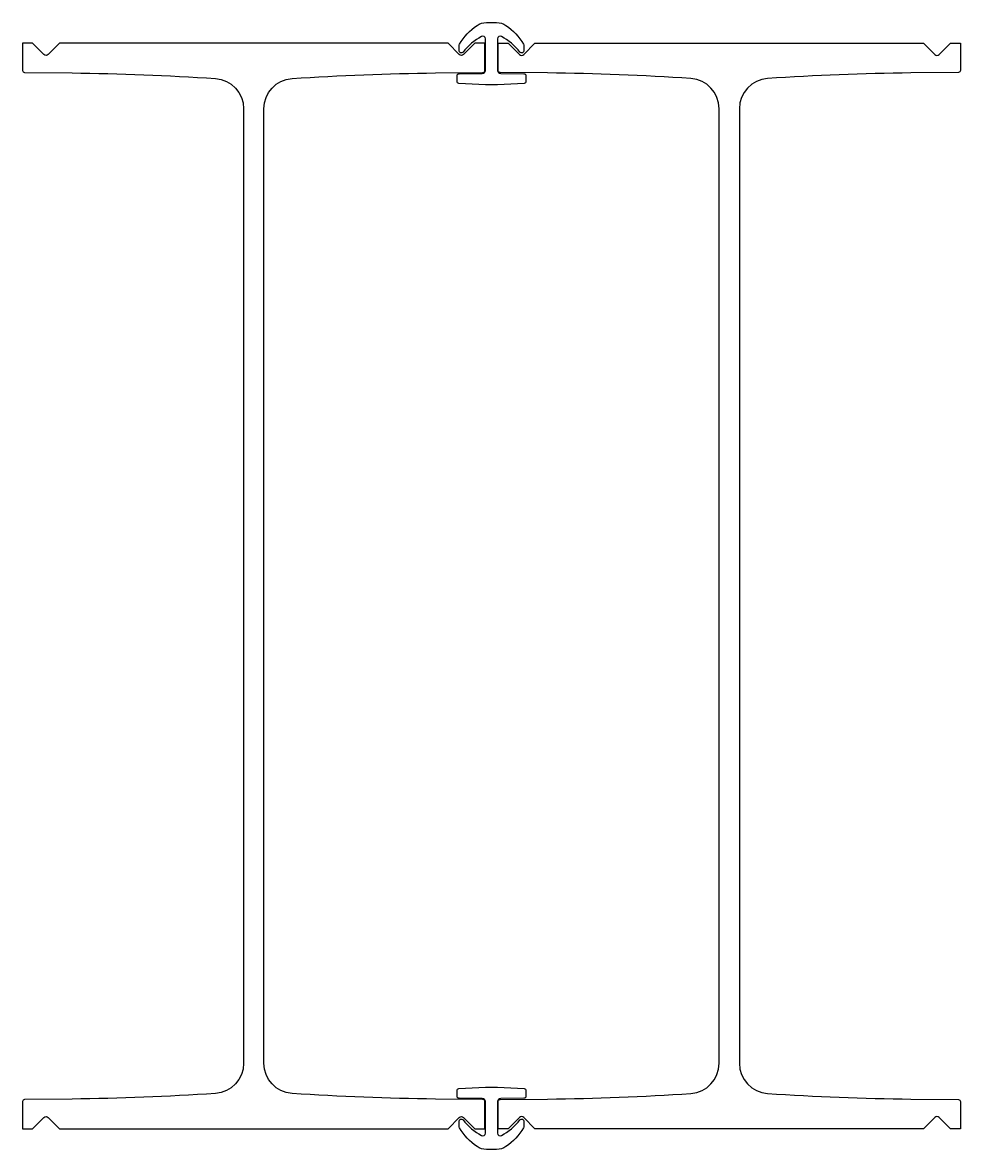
# Model space of a CAD drawing. Header units: millimetres. Extents: x -465 to 465, y -558 to 558.
import ezdxf

# ---------------------------------------------------------------- set-up
doc = ezdxf.new("R2010")
doc.units = ezdxf.units.MM
doc.layers.get('0').update_dxf_attribs({"lineweight": 25})

msp = doc.modelspace()

# ---------------------------------------------------------------- linework, layer by layer
at = {"elevation": 0}
for points in [[(32.2, 497.8), (6.1, 496.3), (-6.1, 496.3), (-32.2, 497.8, -0.397192), (-34.1, 499.8), (-34.1, 505.4, -0.411533), (-32.1, 507.4), (-9.1, 507.7, 0.411198), (-6.1, 510.7), (-6.1, 542.1, 0.56798), (-9.8, 544.3, 0.101014), (-28.2, 528.9, -0.710336), (-32, 530.2), (-32, 535.6, -0.135197), (-31.7, 536.6, -0.107707), (-14.3, 555.3, -0.152295), (-5.1, 558.1), (5.1, 558.1, -0.152295), (14.3, 555.3, -0.107707), (31.7, 536.6, -0.135197), (32, 535.6), (32, 530.2, -0.710994), (28.2, 528.9, 0.100981), (9.8, 544.3, 0.56829), (6.1, 542.1), (6.1, 510.7, 0.411198), (9.1, 507.7), (32.1, 507.4, -0.411533), (34.1, 505.4), (34.1, 499.8, -0.397192)], [(34.1, -499.8), (34.1, -505.4, -0.411533), (32.1, -507.4), (9.1, -507.7, 0.411198), (6.1, -510.7), (6.1, -542.1, 0.56798), (9.8, -544.3, 0.101014), (28.2, -528.9, -0.710336), (32, -530.2), (32, -535.6, -0.135197), (31.7, -536.6, -0.107707), (14.3, -555.3, -0.152295), (5.1, -558.1), (-5.1, -558.1, -0.152295), (-14.3, -555.3, -0.107707), (-31.7, -536.6, -0.135197), (-32, -535.6), (-32, -530.2, -0.710994), (-28.2, -528.9, 0.100981), (-9.8, -544.3, 0.56829), (-6.1, -542.1), (-6.1, -510.7, 0.411198), (-9.1, -507.7), (-32.1, -507.4, -0.411533), (-34.1, -505.4), (-34.1, -499.8, -0.397192), (-32.2, -497.8), (-6.1, -496.3), (6.1, -496.3), (32.2, -497.8, -0.397192)]]:
    msp.add_lwpolyline(points, format="xyb", close=True, dxfattribs=at)
for points in [[(-55.5, 508.2), (-8.5, 508.7, 0.411288), (-6.5, 510.7), (-6.5, 537.7), (-16.4, 537.7), (-27.6, 526.5, -0.414214), (-31.9, 526.5), (-43, 537.7), (-428, 537.7), (-439.1, 526.5, -0.414214), (-443.4, 526.5), (-454.6, 537.7), (-464.5, 537.7), (-464.5, 510.7, 0.411288), (-462.5, 508.7), (-415.5, 508.2, -0.014216), (-273.5, 502.7, -0.394764), (-245.5, 472.8), (-245.5, -472.8, -0.394764), (-273.5, -502.7, -0.014216), (-415.5, -508.2), (-462.5, -508.7, 0.411288), (-464.5, -510.7), (-464.5, -537.7), (-454.6, -537.7), (-443.4, -526.5, -0.414214), (-439.1, -526.5), (-428, -537.7), (-43, -537.7), (-31.9, -526.5, -0.414214), (-27.6, -526.5), (-16.4, -537.7), (-6.5, -537.7), (-6.5, -510.7, 0.411288), (-8.5, -508.7), (-55.5, -508.2, -0.014216), (-197.5, -502.7, -0.394764), (-225.5, -472.8), (-225.5, 472.8, -0.394764), (-197.5, 502.7, -0.014216)], [(55.5, 508.2), (8.5, 508.7, -0.411288), (6.5, 510.7), (6.5, 537.7), (16.4, 537.7), (27.6, 526.5, 0.414214), (31.9, 526.5), (43, 537.7), (428, 537.7), (439.1, 526.5, 0.414214), (443.4, 526.5), (454.6, 537.7), (464.5, 537.7), (464.5, 510.7, -0.411288), (462.5, 508.7), (415.5, 508.2, 0.014216), (273.5, 502.7, 0.394764), (245.5, 472.8), (245.5, -472.8, 0.394764), (273.5, -502.7, 0.014216), (415.5, -508.2), (462.5, -508.7, -0.411288), (464.5, -510.7), (464.5, -537.7), (454.6, -537.7), (443.4, -526.5, 0.414214), (439.1, -526.5), (428, -537.7), (43, -537.7), (31.9, -526.5, 0.414214), (27.6, -526.5), (16.4, -537.7), (6.5, -537.7), (6.5, -510.7, -0.411288), (8.5, -508.7), (55.5, -508.2, 0.014216), (197.5, -502.7, 0.394764), (225.5, -472.8), (225.5, 472.8, 0.394764), (197.5, 502.7, 0.014216)]]:
    msp.add_lwpolyline(points, format="xyb", close=True)

doc.saveas('drawing.dxf')
